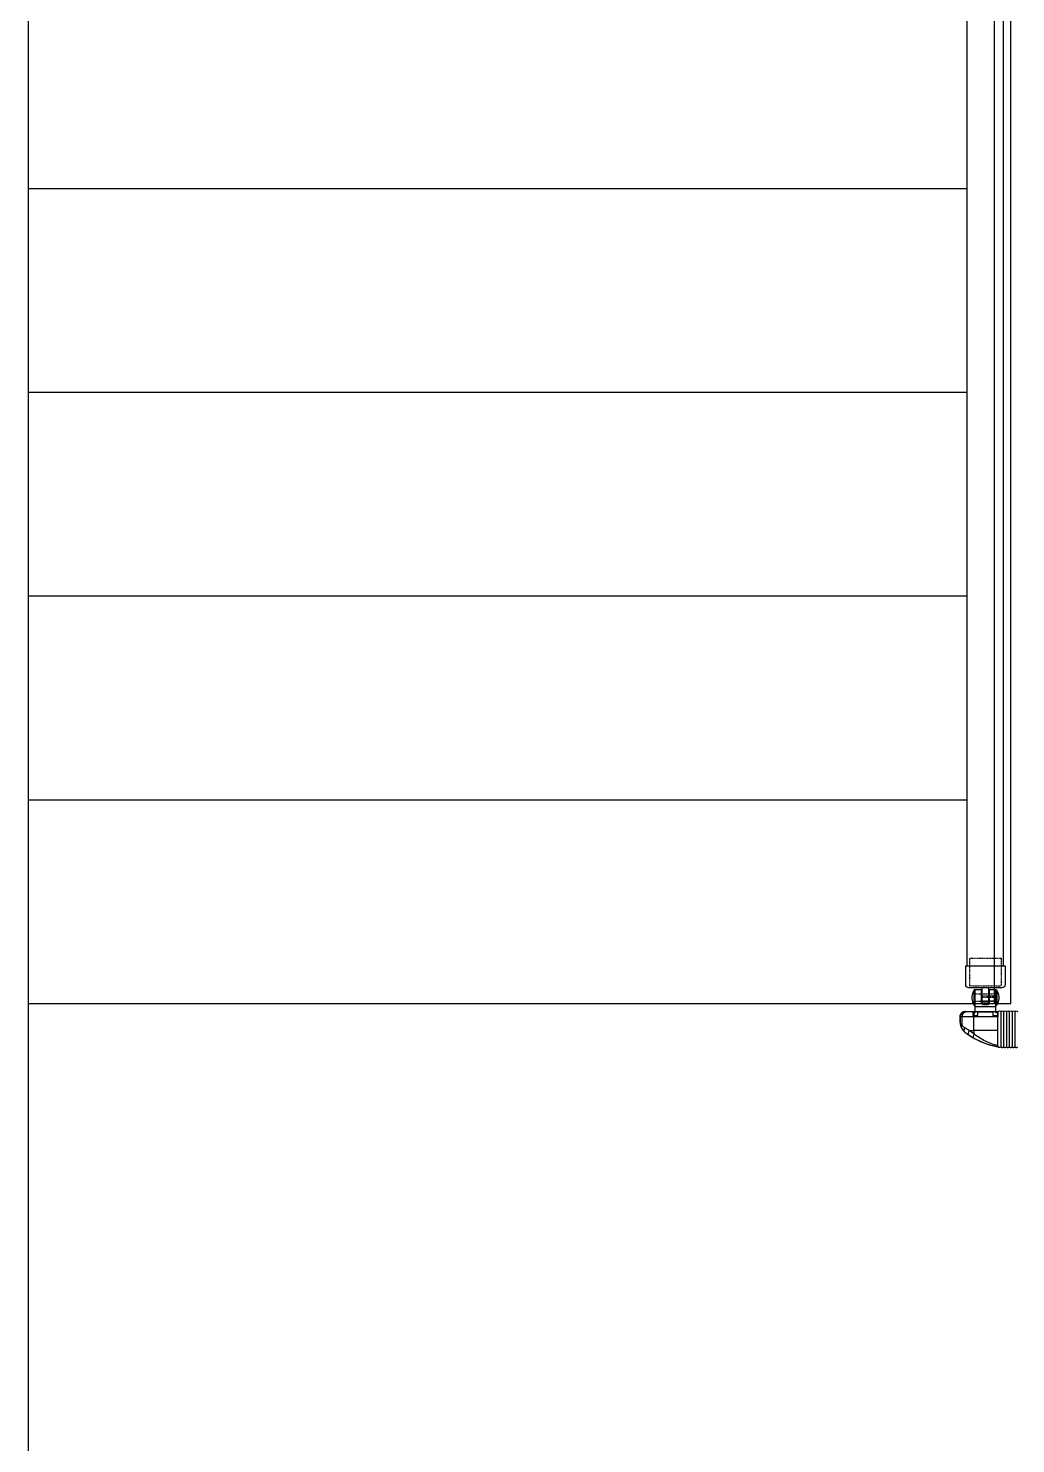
# Model space of a CAD drawing. Header units: millimetres. Extents: x -38475 to 94728, y -31127 to 90245.
# Drawn here: x -725 to 632, y -6590 to -4645 of the extents above; entities that cross this region are included whole.
import ezdxf

# ---------------------------------------------------------------- set-up
doc = ezdxf.new("R2010")
doc.units = ezdxf.units.MM
doc.linetypes.add('xr_plan$0$AXR-B3F$0$HIDDEN', pattern=[0.375, 0.25, -0.125])
doc.layers.add('e-plan', color=9, linetype='Continuous')

# ---------------------------------------------------------------- blocks, each defined once
blk = doc.blocks.new('xr_plan$0$AXR-B3F$0$A$C4A476E5C')
at = {"layer": 'e-plan'}
for points in [[(-8.5, 14.5), (22.5, 14.5), (22.5, 5.2), (4.5, 5.2), (4.5, -5.2), (22.5, -5.2), (22.5, -14.5), (-8.5, -14.5), (-8.5, -17), (-12.5, -17), (-12.5, -10.5), (-7.5, -10.5), (-7.5, 0), (-7.5, 10.5), (-12.5, 10.5), (-12.5, 17), (-8.5, 17), (-8.5, 14.5), (-8.5, 17)], [(0, -14.5), (0, 14.5)], [(22.8, 14.5), (1.2, 14.5)], [(4.5, 5), (25.5, 5)], [(22.8, -14.5), (1.2, -14.5)], [(25.5, -5), (4.5, -5)]]:
    blk.add_lwpolyline(points, dxfattribs=at)
for points in [[(22.8, 14.5), (22.8, 14.7, 0.414214), (21.5, 16), (2.5, 16, 0.414214), (1.2, 14.7), (1.2, 14.5)], [(20.2, 16, 0.306902), (19.4, 17.2, 0.108318), (12, 18.5, 0.10812), (4.6, 17.2, 0.306686), (3.8, 16)], [(22.8, -14.5), (22.8, -14.7, -0.414214), (21.5, -16), (2.5, -16, -0.414214), (1.2, -14.7), (1.2, -14.5)], [(20.2, -16, -0.306902), (19.4, -17.2, -0.108318), (12, -18.5, -0.10812), (4.6, -17.2, -0.306686), (3.8, -16)]]:
    blk.add_lwpolyline(points, format="xyb", dxfattribs=at)
at = {"layer": 'e-plan', "linetype": 'xr_plan$0$AXR-B3F$0$HIDDEN', "ltscale": 0.08}
for points in [[(4.5, -5), (2.7, -5), (2.7, 5), (4.5, 5)], [(7, 5.2), (7, 14.5)], [(7, -5), (7, 5)], [(17, 5.2), (17, 14.5)], [(17, -5), (17, 5)], [(7, -14.5), (7, -5.2)], [(17, -14.5), (17, -5.2)]]:
    blk.add_lwpolyline(points, dxfattribs=at)
blk.add_lwpolyline([(7, -5.5), (7.6, -5.5), (7.6, 12.2, -0.414214), (8.9, 13.5), (10.7, 13.5, -0.414214), (12, 12.2), (12, -5.5), (14.3, -5.5), (14.3, 12.2, -0.414214), (15.6, 13.5), (17, 13.5)], format="xyb", dxfattribs=at)
blk = doc.blocks.new('xr_plan$0$AXR-B3F$0$A$C60F43BED')
at = {"layer": 'e-plan'}
blk.add_lwpolyline([(-10.1, 27), (-35.6, 27, 0.414214), (-40.1, 22.5), (-40.1, -22.5, 0.414214), (-35.6, -27), (-10.1, -27)], format="xyb", dxfattribs=at)
at = {"layer": 'e-plan', "linetype": 'xr_plan$0$AXR-B3F$0$HIDDEN', "ltscale": 0.08}
for points in [[(-10.1, -22), (-37.5, -22), (-37.5, 22), (-10.1, 22)], [(-10.1, 22), (0, 22), (0, -22), (-10.1, -22)]]:
    blk.add_lwpolyline(points, dxfattribs=at)
at = {"layer": 'e-plan'}
blk.add_lwpolyline([(-10.1, -27), (-10.1, 27)], dxfattribs=at)
blk = doc.blocks.new('Xref-지하2층')
at = {"layer": 'e-plan'}
for p, q in [((2800, 10400), (2800, 4200)), ((4098.8, 5920), (4127.5, 5920))]:
    blk.add_line(p, q, dxfattribs=at)
at = {"layer": 'e-plan', "linetype": 'Continuous'}
for p, q in [((4127.5, 5920), (4127.5, 8720)), ((4127.5, 5920), (4127.5, 8720)), ((4150, 5920), (4150, 8720)), ((4150, 5920), (4150, 8720)), ((2800, 7040), (4090.1, 7040)), ((2800, 6760), (4090.1, 6760)), ((2800, 6480), (4090.1, 6480)), ((2800, 6200), (4090.1, 6200)), ((2800, 5920), (4150, 5920)), ((4080.4, 5901.8), (4080.6, 5901.6)), ((4080.4, 5901.8), (4080.4, 5893.8)), ((4080.6, 5893.8), (4080.6, 5901.6)), ((4083.4, 5890.1), (4083.4, 5901.6)), ((4087.4, 5908.8), (4132.5, 5908.8)), ((4087.6, 5908.6), (4087.4, 5908.8)), ((4099.5, 5882.8), (4099.5, 5901.5))]:
    blk.add_line(p, q, dxfattribs=at)
at = {"layer": 'e-plan'}
for points in [[(4140.1, 5971.5), (4140.1, 7569.7)], [(4090.1, 5971.5), (4090.1, 7548)]]:
    blk.add_lwpolyline(points, dxfattribs=at)
at = {"layer": 'e-plan', "linetype": 'Continuous'}
for points in [[(4080.4, 5901.8, 0), (4080.4, 5902.1, 0), (4080.4, 5902.3, 0), (4080.4, 5902.5, 0), (4080.4, 5902.7, 0), (4080.5, 5902.9, 0), (4080.5, 5903.2, 0), (4080.5, 5903.4, 0), (4080.6, 5903.6, 0), (4080.6, 5903.8, 0), (4080.7, 5904, 0), (4080.8, 5904.2, 0), (4080.9, 5904.4, 0), (4080.9, 5904.6, 0), (4081, 5904.8, 0), (4081.1, 5905, 0), (4081.2, 5905.2, 0), (4081.3, 5905.4, 0), (4081.5, 5905.6, 0), (4081.6, 5905.8, 0), (4081.7, 5906, 0), (4081.8, 5906.1, 0), (4082, 5906.3, 0), (4082.1, 5906.5, 0), (4082.3, 5906.6, 0), (4082.4, 5906.8, 0), (4082.6, 5907, 0), (4082.7, 5907.1, 0), (4082.9, 5907.2, 0), (4083.1, 5907.4, 0), (4083.3, 5907.5, 0), (4083.4, 5907.6, 0), (4083.6, 5907.8, 0), (4083.8, 5907.9, 0), (4084, 5908, 0), (4084.2, 5908.1, 0), (4084.4, 5908.2, 0), (4084.6, 5908.3, 0), (4084.8, 5908.4, 0), (4085, 5908.4, 0), (4085.2, 5908.5, 0), (4085.4, 5908.6, 0), (4085.6, 5908.6, 0), (4085.8, 5908.7, 0), (4086.1, 5908.7, 0), (4086.3, 5908.8, 0), (4086.5, 5908.8, 0), (4086.7, 5908.8, 0), (4086.9, 5908.8, 0), (4087.1, 5908.8, 0)], [(4083.4, 5901.6, 0), (4083.3, 5901.6, 0), (4083.2, 5901.6, 0), (4083.1, 5901.6, 0), (4083, 5901.6, 0), (4082.9, 5901.6, 0), (4082.8, 5901.6, 0), (4082.7, 5901.6, 0), (4082.6, 5901.6, 0), (4082.5, 5901.6, 0), (4082.4, 5901.6, 0), (4082.4, 5901.6, 0), (4082.3, 5901.6, 0), (4082.2, 5901.6, 0), (4082.1, 5901.6, 0), (4082, 5901.6, 0), (4081.9, 5901.6, 0), (4081.9, 5901.6, 0), (4081.8, 5901.6, 0), (4081.7, 5901.6, 0), (4081.7, 5901.6, 0), (4081.6, 5901.6, 0), (4081.5, 5901.6, 0), (4081.5, 5901.6, 0), (4081.4, 5901.6, 0), (4081.3, 5901.6, 0), (4081.3, 5901.6, 0), (4081.2, 5901.6, 0), (4081.2, 5901.6, 0), (4081.1, 5901.6, 0), (4081.1, 5901.6, 0), (4081, 5901.6, 0), (4081, 5901.6, 0), (4080.9, 5901.6, 0), (4080.9, 5901.6, 0), (4080.9, 5901.6, 0), (4080.8, 5901.6, 0), (4080.8, 5901.6, 0), (4080.8, 5901.6, 0), (4080.7, 5901.6, 0), (4080.7, 5901.6, 0), (4080.7, 5901.6, 0), (4080.7, 5901.6, 0), (4080.7, 5901.6, 0), (4080.6, 5901.6, 0), (4080.6, 5901.6, 0), (4080.6, 5901.6, 0), (4080.6, 5901.6, 0), (4080.6, 5901.6, 0), (4080.6, 5901.6, 0)], [(4083.4, 5901.6, 0), (4083.4, 5901.8, 0), (4083.4, 5902, 0), (4083.4, 5902.3, 0), (4083.5, 5902.5, 0), (4083.5, 5902.7, 0), (4083.5, 5902.9, 0), (4083.5, 5903.1, 0), (4083.6, 5903.3, 0), (4083.6, 5903.6, 0), (4083.7, 5903.8, 0), (4083.7, 5904, 0), (4083.8, 5904.2, 0), (4083.8, 5904.4, 0), (4083.9, 5904.6, 0), (4084, 5904.8, 0), (4084.1, 5905, 0), (4084.1, 5905.2, 0), (4084.2, 5905.3, 0), (4084.3, 5905.5, 0), (4084.4, 5905.7, 0), (4084.5, 5905.9, 0), (4084.6, 5906.1, 0), (4084.7, 5906.2, 0), (4084.8, 5906.4, 0), (4084.9, 5906.5, 0), (4085, 5906.7, 0), (4085.1, 5906.8, 0), (4085.3, 5907, 0), (4085.4, 5907.1, 0), (4085.5, 5907.3, 0), (4085.6, 5907.4, 0), (4085.8, 5907.5, 0), (4085.9, 5907.6, 0), (4086, 5907.7, 0), (4086.2, 5907.8, 0), (4086.3, 5907.9, 0), (4086.5, 5908, 0), (4086.6, 5908.1, 0), (4086.7, 5908.2, 0), (4086.9, 5908.3, 0), (4087, 5908.3, 0), (4087.2, 5908.4, 0), (4087.3, 5908.4, 0), (4087.5, 5908.5, 0), (4087.7, 5908.5, 0), (4087.8, 5908.6, 0), (4088, 5908.6, 0), (4088.1, 5908.6, 0), (4088.3, 5908.6, 0)], [(4099.5, 5901.5, 0), (4099.1, 5901.5, 0), (4098.8, 5901.5, 0), (4098.4, 5901.5, 0), (4098, 5901.5, 0), (4097.7, 5901.5, 0), (4097.3, 5901.5, 0), (4097, 5901.5, 0), (4096.6, 5901.5, 0), (4096.3, 5901.5, 0), (4095.9, 5901.5, 0), (4095.6, 5901.6, 0), (4095.2, 5901.6, 0), (4094.9, 5901.6, 0), (4094.5, 5901.6, 0), (4094.2, 5901.6, 0), (4093.8, 5901.6, 0), (4093.5, 5901.6, 0), (4093.2, 5901.6, 0), (4092.8, 5901.6, 0), (4092.5, 5901.6, 0), (4092.2, 5901.6, 0), (4091.8, 5901.6, 0), (4091.5, 5901.6, 0), (4091.2, 5901.6, 0), (4090.8, 5901.6, 0), (4090.5, 5901.6, 0), (4090.2, 5901.6, 0), (4089.9, 5901.6, 0), (4089.6, 5901.6, 0), (4089.3, 5901.6, 0), (4088.9, 5901.6, 0), (4088.6, 5901.6, 0), (4088.3, 5901.6, 0), (4088, 5901.6, 0), (4087.7, 5901.6, 0), (4087.4, 5901.6, 0), (4087.1, 5901.6, 0), (4086.8, 5901.6, 0), (4086.5, 5901.6, 0), (4086.2, 5901.6, 0), (4085.9, 5901.6, 0), (4085.6, 5901.6, 0), (4085.4, 5901.6, 0), (4085.1, 5901.6, 0), (4084.8, 5901.6, 0), (4084.5, 5901.6, 0), (4084.2, 5901.6, 0), (4084, 5901.6, 0), (4083.7, 5901.6, 0)], [(4088.4, 5908.6, 0), (4088.4, 5908.6, 0), (4088.4, 5908.6, 0), (4088.3, 5908.6, 0), (4088.3, 5908.6, 0), (4088.3, 5908.6, 0), (4088.3, 5908.6, 0), (4088.2, 5908.6, 0), (4088.2, 5908.6, 0), (4088.2, 5908.6, 0), (4088.1, 5908.6, 0), (4088.1, 5908.6, 0), (4088.1, 5908.6, 0), (4088.1, 5908.6, 0), (4088, 5908.6, 0), (4088, 5908.6, 0), (4088, 5908.6, 0), (4088, 5908.6, 0), (4087.9, 5908.6, 0), (4087.9, 5908.6, 0), (4087.9, 5908.6, 0), (4087.9, 5908.6, 0), (4087.9, 5908.6, 0), (4087.8, 5908.6, 0), (4087.8, 5908.6, 0), (4087.8, 5908.6, 0), (4087.8, 5908.6, 0), (4087.8, 5908.6, 0), (4087.8, 5908.6, 0), (4087.7, 5908.6, 0), (4087.7, 5908.6, 0), (4087.7, 5908.6, 0), (4087.7, 5908.6, 0), (4087.7, 5908.6, 0), (4087.7, 5908.6, 0), (4087.7, 5908.6, 0), (4087.7, 5908.6, 0), (4087.6, 5908.6, 0), (4087.6, 5908.6, 0), (4087.6, 5908.6, 0), (4087.6, 5908.6, 0), (4087.6, 5908.6, 0), (4087.6, 5908.6, 0), (4087.6, 5908.6, 0), (4087.6, 5908.6, 0), (4087.6, 5908.6, 0), (4087.6, 5908.6, 0), (4087.6, 5908.6, 0), (4087.6, 5908.6, 0), (4087.6, 5908.6, 0)], [(4101.7, 5908.5, 0), (4101.4, 5908.5, 0), (4101.1, 5908.5, 0), (4100.8, 5908.5, 0), (4100.5, 5908.5, 0), (4100.2, 5908.5, 0), (4099.9, 5908.5, 0), (4099.6, 5908.5, 0), (4099.3, 5908.5, 0), (4099, 5908.5, 0), (4098.7, 5908.5, 0), (4098.5, 5908.6, 0), (4098.2, 5908.6, 0), (4097.9, 5908.6, 0), (4097.6, 5908.6, 0), (4097.3, 5908.6, 0), (4097, 5908.6, 0), (4096.8, 5908.6, 0), (4096.5, 5908.6, 0), (4096.2, 5908.6, 0), (4095.9, 5908.6, 0), (4095.6, 5908.6, 0), (4095.4, 5908.6, 0), (4095.1, 5908.6, 0), (4094.8, 5908.6, 0), (4094.6, 5908.6, 0), (4094.3, 5908.6, 0), (4094, 5908.6, 0), (4093.8, 5908.6, 0), (4093.5, 5908.6, 0), (4093.2, 5908.6, 0), (4093, 5908.6, 0), (4092.7, 5908.6, 0), (4092.5, 5908.6, 0), (4092.2, 5908.6, 0), (4092, 5908.6, 0), (4091.7, 5908.6, 0), (4091.5, 5908.6, 0), (4091.2, 5908.6, 0), (4091, 5908.6, 0), (4090.7, 5908.6, 0), (4090.5, 5908.6, 0), (4090.3, 5908.6, 0), (4090, 5908.6, 0), (4089.8, 5908.6, 0), (4089.6, 5908.6, 0), (4089.3, 5908.6, 0), (4089.1, 5908.6, 0), (4088.9, 5908.6, 0), (4088.7, 5908.6, 0)], [(4099.5, 5901.5, 0), (4099.5, 5901.8, 0), (4099.5, 5902, 0), (4099.5, 5902.2, 0), (4099.5, 5902.4, 0), (4099.5, 5902.6, 0), (4099.5, 5902.8, 0), (4099.5, 5903.1, 0), (4099.6, 5903.3, 0), (4099.6, 5903.5, 0), (4099.6, 5903.7, 0), (4099.6, 5903.9, 0), (4099.6, 5904.1, 0), (4099.7, 5904.3, 0), (4099.7, 5904.5, 0), (4099.7, 5904.7, 0), (4099.8, 5904.9, 0), (4099.8, 5905.1, 0), (4099.8, 5905.3, 0), (4099.9, 5905.5, 0), (4099.9, 5905.6, 0), (4100, 5905.8, 0), (4100, 5906, 0), (4100, 5906.1, 0), (4100.1, 5906.3, 0), (4100.1, 5906.5, 0), (4100.2, 5906.6, 0), (4100.2, 5906.8, 0), (4100.3, 5906.9, 0), (4100.3, 5907.1, 0), (4100.4, 5907.2, 0), (4100.5, 5907.3, 0), (4100.5, 5907.4, 0), (4100.6, 5907.5, 0), (4100.6, 5907.7, 0), (4100.7, 5907.8, 0), (4100.8, 5907.9, 0), (4100.8, 5907.9, 0), (4100.9, 5908, 0), (4100.9, 5908.1, 0), (4101, 5908.2, 0), (4101.1, 5908.2, 0), (4101.1, 5908.3, 0), (4101.2, 5908.4, 0), (4101.3, 5908.4, 0), (4101.3, 5908.4, 0), (4101.4, 5908.5, 0), (4101.5, 5908.5, 0), (4101.5, 5908.5, 0), (4101.6, 5908.5, 0)], [(4132.2, 5901.5, 0), (4131.6, 5901.5, 0), (4130.9, 5901.5, 0), (4130.2, 5901.5, 0), (4129.6, 5901.5, 0), (4128.9, 5901.5, 0), (4128.2, 5901.5, 0), (4127.6, 5901.5, 0), (4126.9, 5901.5, 0), (4126.3, 5901.5, 0), (4125.6, 5901.5, 0), (4124.9, 5901.5, 0), (4124.3, 5901.5, 0), (4123.6, 5901.5, 0), (4122.9, 5901.5, 0), (4122.3, 5901.5, 0), (4121.6, 5901.5, 0), (4120.9, 5901.5, 0), (4120.3, 5901.5, 0), (4119.6, 5901.5, 0), (4119, 5901.5, 0), (4118.3, 5901.5, 0), (4117.6, 5901.5, 0), (4117, 5901.5, 0), (4116.3, 5901.5, 0), (4115.7, 5901.5, 0), (4115, 5901.5, 0), (4114.4, 5901.5, 0), (4113.7, 5901.5, 0), (4113.1, 5901.5, 0), (4112.4, 5901.5, 0), (4111.7, 5901.5, 0), (4111.1, 5901.5, 0), (4110.4, 5901.5, 0), (4109.8, 5901.5, 0), (4109.1, 5901.5, 0), (4108.5, 5901.5, 0), (4107.8, 5901.5, 0), (4107.2, 5901.5, 0), (4106.6, 5901.5, 0), (4105.9, 5901.5, 0), (4105.3, 5901.5, 0), (4104.6, 5901.5, 0), (4104, 5901.5, 0), (4103.3, 5901.5, 0), (4102.7, 5901.5, 0), (4102, 5901.5, 0), (4101.4, 5901.5, 0), (4100.8, 5901.5, 0), (4100.1, 5901.5, 0)], [(4132.4, 5908.5, 0), (4131.8, 5908.5, 0), (4131.2, 5908.5, 0), (4130.5, 5908.5, 0), (4129.9, 5908.5, 0), (4129.3, 5908.5, 0), (4128.7, 5908.5, 0), (4128, 5908.5, 0), (4127.4, 5908.5, 0), (4126.8, 5908.5, 0), (4126.2, 5908.5, 0), (4125.6, 5908.5, 0), (4124.9, 5908.5, 0), (4124.3, 5908.5, 0), (4123.7, 5908.5, 0), (4123.1, 5908.5, 0), (4122.4, 5908.5, 0), (4121.8, 5908.5, 0), (4121.2, 5908.5, 0), (4120.6, 5908.5, 0), (4120, 5908.5, 0), (4119.3, 5908.5, 0), (4118.7, 5908.5, 0), (4118.1, 5908.5, 0), (4117.5, 5908.5, 0), (4116.9, 5908.5, 0), (4116.3, 5908.5, 0), (4115.7, 5908.5, 0), (4115, 5908.5, 0), (4114.4, 5908.5, 0), (4113.8, 5908.5, 0), (4113.2, 5908.5, 0), (4112.6, 5908.5, 0), (4112, 5908.5, 0), (4111.4, 5908.5, 0), (4110.8, 5908.5, 0), (4110.1, 5908.5, 0), (4109.5, 5908.5, 0), (4108.9, 5908.5, 0), (4108.3, 5908.5, 0), (4107.7, 5908.5, 0), (4107.1, 5908.5, 0), (4106.5, 5908.5, 0), (4105.9, 5908.5, 0), (4105.3, 5908.5, 0), (4104.7, 5908.5, 0), (4104.1, 5908.5, 0), (4103.5, 5908.5, 0), (4102.9, 5908.5, 0), (4102.3, 5908.5, 0)], [(4082, 5887.2, 0), (4081.9, 5887.3, 0), (4081.9, 5887.3, 0), (4081.9, 5887.3, 0), (4081.9, 5887.4, 0), (4081.9, 5887.4, 0), (4081.9, 5887.5, 0), (4081.9, 5887.5, 0), (4081.9, 5887.6, 0), (4081.9, 5887.6, 0), (4081.9, 5887.7, 0), (4081.9, 5887.7, 0), (4081.9, 5887.8, 0), (4081.9, 5887.8, 0), (4081.9, 5887.9, 0), (4081.9, 5887.9, 0), (4081.9, 5888, 0), (4081.9, 5888, 0), (4082, 5888.1, 0), (4082, 5888.2, 0), (4082, 5888.2, 0), (4082, 5888.3, 0), (4082, 5888.3, 0), (4082.1, 5888.4, 0), (4082.1, 5888.4, 0), (4082.1, 5888.5, 0), (4082.2, 5888.6, 0), (4082.2, 5888.6, 0), (4082.2, 5888.7, 0), (4082.3, 5888.7, 0), (4082.3, 5888.8, 0), (4082.3, 5888.9, 0), (4082.4, 5888.9, 0), (4082.4, 5889, 0), (4082.5, 5889, 0), (4082.5, 5889.1, 0), (4082.6, 5889.2, 0), (4082.6, 5889.2, 0), (4082.7, 5889.3, 0), (4082.7, 5889.4, 0), (4082.8, 5889.4, 0), (4082.8, 5889.5, 0), (4082.9, 5889.5, 0), (4083, 5889.6, 0), (4083, 5889.7, 0), (4083.1, 5889.7, 0), (4083.1, 5889.8, 0), (4083.2, 5889.9, 0), (4083.3, 5889.9, 0), (4083.4, 5890, 0)], [(4087.1, 5880.6, 0), (4087, 5880.7, 0), (4087, 5880.7, 0), (4086.9, 5880.8, 0), (4086.8, 5880.9, 0), (4086.8, 5880.9, 0), (4086.7, 5881, 0), (4086.7, 5881.1, 0), (4086.6, 5881.2, 0), (4086.6, 5881.2, 0), (4086.5, 5881.3, 0), (4086.5, 5881.4, 0), (4086.4, 5881.5, 0), (4086.4, 5881.6, 0), (4086.4, 5881.7, 0), (4086.3, 5881.8, 0), (4086.3, 5881.9, 0), (4086.3, 5882, 0), (4086.3, 5882.1, 0), (4086.2, 5882.2, 0), (4086.2, 5882.3, 0), (4086.2, 5882.4, 0), (4086.2, 5882.5, 0), (4086.2, 5882.6, 0), (4086.2, 5882.8, 0), (4086.2, 5882.9, 0), (4086.2, 5883, 0), (4086.2, 5883.1, 0), (4086.2, 5883.3, 0), (4086.2, 5883.4, 0), (4086.2, 5883.5, 0), (4086.2, 5883.6, 0), (4086.2, 5883.8, 0), (4086.2, 5883.9, 0), (4086.3, 5884, 0), (4086.3, 5884.2, 0), (4086.3, 5884.3, 0), (4086.3, 5884.4, 0), (4086.4, 5884.6, 0), (4086.4, 5884.7, 0), (4086.5, 5884.9, 0), (4086.5, 5885, 0), (4086.5, 5885.1, 0), (4086.6, 5885.3, 0), (4086.6, 5885.4, 0), (4086.7, 5885.6, 0), (4086.8, 5885.7, 0), (4086.8, 5885.9, 0), (4086.9, 5886, 0), (4086.9, 5886.1, 0)]]:
    blk.add_polyline3d(points, dxfattribs=at)
at = {"layer": 'e-plan', "linetype": 'Continuous', "extrusion": (0.008726, -0.008726, 0.999924)}
blk.add_arc((4087.2, 5901.9, -15.1), 7, 90.0044, 180, dxfattribs=at)
at = {"layer": 'e-plan', "linetype": 'Continuous'}
for centre, radius, start, end in [((4097.4, 5893.8), 17, 180, 232.1807), ((4149.9, 5961.5), 102.6, 232.1807, 260.2103)]:
    blk.add_arc(centre, radius, start, end, dxfattribs=at)
at = {"layer": 'e-plan', "linetype": 'Continuous', "extrusion": (-1e-16, 6.12323e-33, -1)}
for centre in [(-4134.4, 5906.9), (-4138.3, 5906.9), (-4142.1, 5906.9), (-4146, 5906.9), (-4149.9, 5906.9), (-4153.7, 5906.9), (-4157.6, 5906.9)]:
    blk.add_arc(centre, 2.75, 45.2805, 134.7195, dxfattribs=at)
at = {"layer": 'e-plan', "linetype": 'Continuous'}
for points in [[(4080.4, 5893.8), (4080.4, 5893.8), (4080.5, 5893.8), (4080.6, 5893.8)], [(4083.4, 5890.1), (4081.6, 5891.2), (4080.6, 5892.5), (4080.6, 5893.8)], [(4080.6, 5893.8), (4080.6, 5891.6), (4081, 5889.3), (4082, 5887.2)], [(4082, 5887.2), (4083.1, 5884.5), (4084.9, 5882.3), (4087.1, 5880.6)], [(4087, 5886.3), (4085.6, 5887.2), (4084.3, 5888.4), (4083.4, 5890.1)], [(4086.9, 5880.4), (4087, 5880.5), (4087.1, 5880.5), (4087.1, 5880.6)], [(4092.9, 5882.8), (4090.8, 5884), (4088.9, 5885.1), (4087, 5886.3)], [(4087.1, 5880.6), (4088.7, 5879.3), (4090.5, 5878.1), (4092.3, 5876.8)], [(4092.3, 5876.8), (4094.2, 5875.6), (4096.2, 5874.3), (4098.2, 5873.1)], [(4092.9, 5882.8), (4095, 5882.8), (4097.2, 5882.8), (4099.5, 5882.8)], [(4099.6, 5878), (4097.3, 5879.5), (4095, 5881.2), (4092.9, 5882.8)], [(4132.2, 5882.8), (4121.1, 5882.8), (4110.1, 5882.8), (4099.5, 5882.8)], [(4099.6, 5878), (4099.5, 5879.6), (4099.5, 5881.2), (4099.5, 5882.8)]]:
    blk.add_open_spline(points, degree=3, dxfattribs=at)
for points, knots in [([(4132.4, 5908.5), (4132.5, 5908.5), (4132.4, 5907.7), (4132.3, 5905.1), (4132.3, 5903.3), (4132.2, 5901.5)], [0, 0, 0, 0, 0.5, 0.5, 1, 1, 1, 1]), ([(4132.2, 5882.8), (4132.2, 5884.6), (4132.2, 5886.4), (4132.3, 5888.3), (4132.3, 5890.5), (4132.3, 5892.7), (4132.3, 5895), (4132.3, 5896.1), (4132.3, 5897.2), (4132.3, 5898.3), (4132.2, 5899.4), (4132.2, 5900.4), (4132.2, 5901.5)], [0, 0, 0, 0, 0.292513, 0.292513, 0.292513, 0.650866, 0.650866, 0.650866, 0.830042, 0.830042, 0.830042, 1, 1, 1, 1]), ([(4132.4, 5908.5), (4132.4, 5908.5), (4132.4, 5908.5), (4132.4, 5908.5), (4132.4, 5908.5), (4132.4, 5908.5), (4132.4, 5908.6), (4132.5, 5908.6), (4132.5, 5908.6), (4132.5, 5908.7), (4132.5, 5908.8), (4132.5, 5908.8)], [0, 0, 0, 0, 0.0625, 0.0625, 0.125, 0.125, 0.25, 0.25, 0.5, 0.5, 1, 1, 1, 1]), ([(4136.3, 5908.8), (4136.3, 5908.7), (4136.3, 5908.6), (4136.3, 5908.5), (4136.3, 5908.5), (4136.3, 5908.6), (4136.3, 5907.7), (4136.3, 5904.8), (4136.3, 5902), (4136.3, 5899.2), (4136.3, 5894.3), (4136.3, 5888.7), (4136.3, 5883.1), (4136.3, 5877.4), (4136.3, 5870.7), (4136.3, 5865.6), (4136.3, 5862.9), (4136.3, 5861.9), (4136.3, 5861.2), (4136.3, 5860.7), (4136.3, 5860.5), (4136.3, 5860.6), (4136.3, 5860.5), (4136.3, 5860.5), (4136.3, 5860.4), (4136.3, 5860.4), (4136.3, 5860.3)], [0, 0, 0, 0, 0.25, 0.28125, 0.296875, 0.3125, 0.34375, 0.375, 0.390625, 0.40625, 0.4375, 0.5, 0.53125, 0.5625, 0.625, 0.6875, 0.703125, 0.71875, 0.726563, 0.734375, 0.75, 0.765625, 0.78125, 0.8125, 0.875, 1, 1, 1, 1]), ([(4140.2, 5908.8), (4140.2, 5908.7), (4140.2, 5908.6), (4140.2, 5908.5), (4140.2, 5908.5), (4140.2, 5908.6), (4140.2, 5907.7), (4140.2, 5904.8), (4140.2, 5902), (4140.2, 5899.2), (4140.2, 5894.3), (4140.2, 5888.7), (4140.2, 5883.1), (4140.2, 5877.4), (4140.2, 5870.7), (4140.2, 5865.6), (4140.2, 5862.9), (4140.2, 5861.9), (4140.2, 5861.2), (4140.2, 5860.7), (4140.2, 5860.5), (4140.2, 5860.6), (4140.2, 5860.5), (4140.2, 5860.5), (4140.2, 5860.4), (4140.2, 5860.4), (4140.2, 5860.3)], [0, 0, 0, 0, 0.25, 0.28125, 0.296875, 0.3125, 0.34375, 0.375, 0.390625, 0.40625, 0.4375, 0.5, 0.53125, 0.5625, 0.625, 0.6875, 0.703125, 0.71875, 0.726563, 0.734375, 0.75, 0.765625, 0.78125, 0.8125, 0.875, 1, 1, 1, 1]), ([(4144.1, 5908.8), (4144.1, 5908.7), (4144.1, 5908.6), (4144.1, 5908.5), (4144.1, 5908.5), (4144.1, 5908.6), (4144.1, 5907.7), (4144.1, 5904.8), (4144.1, 5902), (4144.1, 5899.2), (4144.1, 5894.3), (4144.1, 5888.7), (4144.1, 5883.1), (4144.1, 5877.4), (4144.1, 5870.7), (4144.1, 5865.6), (4144.1, 5862.9), (4144.1, 5861.9), (4144.1, 5861.2), (4144.1, 5860.7), (4144.1, 5860.5), (4144.1, 5860.6), (4144.1, 5860.5), (4144.1, 5860.5), (4144.1, 5860.4), (4144.1, 5860.4), (4144.1, 5860.3)], [0, 0, 0, 0, 0.25, 0.28125, 0.296875, 0.3125, 0.34375, 0.375, 0.390625, 0.40625, 0.4375, 0.5, 0.53125, 0.5625, 0.625, 0.6875, 0.703125, 0.71875, 0.726563, 0.734375, 0.75, 0.765625, 0.78125, 0.8125, 0.875, 1, 1, 1, 1]), ([(4147.9, 5908.8), (4147.9, 5908.7), (4147.9, 5908.6), (4147.9, 5908.5), (4147.9, 5908.5), (4147.9, 5908.6), (4147.9, 5907.7), (4147.9, 5904.8), (4147.9, 5902), (4147.9, 5899.2), (4147.9, 5894.3), (4147.9, 5888.7), (4147.9, 5883.1), (4147.9, 5877.4), (4147.9, 5870.7), (4147.9, 5865.6), (4147.9, 5862.9), (4147.9, 5861.9), (4147.9, 5861.2), (4147.9, 5860.7), (4147.9, 5860.5), (4147.9, 5860.6), (4147.9, 5860.5), (4147.9, 5860.5), (4147.9, 5860.4), (4147.9, 5860.4), (4147.9, 5860.3)], [0, 0, 0, 0, 0.25, 0.28125, 0.296875, 0.3125, 0.34375, 0.375, 0.390625, 0.40625, 0.4375, 0.5, 0.53125, 0.5625, 0.625, 0.6875, 0.703125, 0.71875, 0.726563, 0.734375, 0.75, 0.765625, 0.78125, 0.8125, 0.875, 1, 1, 1, 1]), ([(4151.8, 5908.8), (4151.8, 5908.7), (4151.8, 5908.6), (4151.8, 5908.5), (4151.8, 5908.5), (4151.8, 5908.6), (4151.8, 5907.7), (4151.8, 5904.8), (4151.8, 5902), (4151.8, 5899.2), (4151.8, 5894.3), (4151.8, 5888.7), (4151.8, 5883.1), (4151.8, 5877.4), (4151.8, 5870.7), (4151.8, 5865.6), (4151.8, 5862.9), (4151.8, 5861.9), (4151.8, 5861.2), (4151.8, 5860.7), (4151.8, 5860.5), (4151.8, 5860.6), (4151.8, 5860.5), (4151.8, 5860.5), (4151.8, 5860.4), (4151.8, 5860.4), (4151.8, 5860.3)], [0, 0, 0, 0, 0.25, 0.28125, 0.296875, 0.3125, 0.34375, 0.375, 0.390625, 0.40625, 0.4375, 0.5, 0.53125, 0.5625, 0.625, 0.6875, 0.703125, 0.71875, 0.726563, 0.734375, 0.75, 0.765625, 0.78125, 0.8125, 0.875, 1, 1, 1, 1]), ([(4155.7, 5908.8), (4155.7, 5908.7), (4155.7, 5908.6), (4155.7, 5908.5), (4155.7, 5908.5), (4155.7, 5908.6), (4155.7, 5907.7), (4155.7, 5904.8), (4155.7, 5902), (4155.7, 5899.2), (4155.7, 5894.3), (4155.7, 5888.7), (4155.7, 5883.1), (4155.7, 5877.4), (4155.7, 5870.7), (4155.7, 5865.6), (4155.7, 5862.9), (4155.7, 5861.9), (4155.7, 5861.2), (4155.7, 5860.7), (4155.7, 5860.5), (4155.7, 5860.6), (4155.7, 5860.5), (4155.7, 5860.5), (4155.7, 5860.4), (4155.7, 5860.4), (4155.7, 5860.3)], [0, 0, 0, 0, 0.25, 0.28125, 0.296875, 0.3125, 0.34375, 0.375, 0.390625, 0.40625, 0.4375, 0.5, 0.53125, 0.5625, 0.625, 0.6875, 0.703125, 0.71875, 0.726563, 0.734375, 0.75, 0.765625, 0.78125, 0.8125, 0.875, 1, 1, 1, 1]), ([(4092.9, 5882.8), (4092.2, 5881.5), (4091.8, 5880.1), (4091.6, 5878), (4091.8, 5877.2), (4092.3, 5876.8)], [0, 0, 0, 0, 0.5, 0.5, 1, 1, 1, 1]), ([(4099.6, 5878), (4099, 5876.7), (4098.5, 5875.6), (4098, 5873.8), (4098, 5873.3), (4098.2, 5873.1)], [0, 0, 0, 0, 0.5, 0.5, 1, 1, 1, 1]), ([(4132.3, 5861.9), (4126.5, 5863.3), (4120.8, 5865.4), (4109.7, 5870.9), (4104.5, 5874.2), (4099.6, 5878)], [0, 0, 0, 0, 0.5, 0.5, 1, 1, 1, 1]), ([(4132.3, 5861.9), (4132.3, 5863), (4132.3, 5864.3), (4132.3, 5867.4), (4132.3, 5869.1), (4132.3, 5874.5), (4132.4, 5878.6), (4132.2, 5882.8)], [0, 0, 0, 0, 0.25, 0.25, 0.5, 0.5, 1, 1, 1, 1]), ([(4098.2, 5873.1), (4103.5, 5870.1), (4109, 5867.5), (4120.5, 5863.3), (4126.4, 5861.7), (4132.4, 5860.6)], [0, 0, 0, 0, 0.5, 0.5, 1, 1, 1, 1]), ([(4132.3, 5861.9), (4132.4, 5861.5), (4132.4, 5861.2), (4132.4, 5860.8), (4132.4, 5860.6), (4132.4, 5860.6)], [0, 0, 0, 0, 0.5, 0.5, 1, 1, 1, 1]), ([(4132.4, 5860.3), (4132.4, 5860.4), (4132.4, 5860.4), (4132.4, 5860.4), (4132.4, 5860.5), (4132.4, 5860.5), (4132.4, 5860.6), (4132.4, 5860.6), (4132.4, 5860.6), (4132.4, 5860.6), (4132.4, 5860.6), (4132.4, 5860.6), (4132.4, 5860.6)], [0, 0, 0, 0, 0.162261, 0.162261, 0.162261, 0.811304, 0.811304, 0.811304, 0.966807, 0.966807, 0.966807, 1, 1, 1, 1]), ([(4136.3, 5860.3), (4136.1, 5860.1), (4135.8, 5859.9), (4135.6, 5859.8), (4135.3, 5859.6), (4135, 5859.6), (4134.7, 5859.5), (4134.4, 5859.5), (4134.1, 5859.5), (4133.8, 5859.6), (4133.5, 5859.7), (4133.2, 5859.8), (4132.9, 5859.9), (4132.7, 5860.1), (4132.6, 5860.2), (4132.4, 5860.3)], [0, 0, 0, 0, 0.213706, 0.213706, 0.213706, 0.427411, 0.427411, 0.427411, 0.641117, 0.641117, 0.641117, 0.854822, 0.854822, 0.854822, 1, 1, 1, 1]), ([(4136.3, 5860.3), (4136.5, 5860.1), (4136.8, 5859.9), (4137.1, 5859.8), (4137.4, 5859.6), (4137.7, 5859.6), (4138, 5859.5), (4138.3, 5859.5), (4138.6, 5859.5), (4138.9, 5859.6), (4139.2, 5859.7), (4139.5, 5859.8), (4139.7, 5859.9), (4139.9, 5860), (4140.1, 5860.2), (4140.2, 5860.3)], [0, 0, 0, 0, 0.216293, 0.216293, 0.216293, 0.432586, 0.432586, 0.432586, 0.648879, 0.648879, 0.648879, 0.865171, 0.865171, 0.865171, 1, 1, 1, 1]), ([(4140.2, 5860.3), (4140.4, 5860.1), (4140.7, 5859.9), (4140.9, 5859.8), (4141.2, 5859.6), (4141.5, 5859.6), (4141.8, 5859.5), (4142.1, 5859.5), (4142.5, 5859.5), (4142.8, 5859.6), (4143.1, 5859.7), (4143.4, 5859.8), (4143.6, 5859.9), (4143.8, 5860), (4143.9, 5860.2), (4144.1, 5860.3)], [0, 0, 0, 0, 0.216293, 0.216293, 0.216293, 0.432586, 0.432586, 0.432586, 0.648879, 0.648879, 0.648879, 0.865171, 0.865171, 0.865171, 1, 1, 1, 1]), ([(4144.1, 5860.3), (4144.3, 5860.1), (4144.5, 5859.9), (4144.8, 5859.8), (4145.1, 5859.6), (4145.4, 5859.6), (4145.7, 5859.5), (4146, 5859.5), (4146.3, 5859.5), (4146.6, 5859.6), (4146.9, 5859.7), (4147.2, 5859.8), (4147.5, 5859.9), (4147.6, 5860), (4147.8, 5860.2), (4147.9, 5860.3)], [0, 0, 0, 0, 0.216293, 0.216293, 0.216293, 0.432586, 0.432586, 0.432586, 0.648879, 0.648879, 0.648879, 0.865171, 0.865171, 0.865171, 1, 1, 1, 1]), ([(4147.9, 5860.3), (4148.2, 5860.1), (4148.4, 5859.9), (4148.7, 5859.8), (4149, 5859.6), (4149.3, 5859.6), (4149.6, 5859.5), (4149.9, 5859.5), (4150.2, 5859.5), (4150.5, 5859.6), (4150.8, 5859.7), (4151.1, 5859.8), (4151.4, 5859.9), (4151.5, 5860), (4151.7, 5860.2), (4151.8, 5860.3)], [0, 0, 0, 0, 0.216293, 0.216293, 0.216293, 0.432586, 0.432586, 0.432586, 0.648879, 0.648879, 0.648879, 0.865171, 0.865171, 0.865171, 1, 1, 1, 1]), ([(4151.8, 5860.3), (4152, 5860.1), (4152.3, 5859.9), (4152.6, 5859.8), (4152.8, 5859.6), (4153.1, 5859.6), (4153.4, 5859.5), (4153.8, 5859.5), (4154.1, 5859.5), (4154.4, 5859.6), (4154.7, 5859.7), (4155, 5859.8), (4155.2, 5859.9), (4155.4, 5860), (4155.5, 5860.2), (4155.7, 5860.3)], [0, 0, 0, 0, 0.216293, 0.216293, 0.216293, 0.432586, 0.432586, 0.432586, 0.648879, 0.648879, 0.648879, 0.865171, 0.865171, 0.865171, 1, 1, 1, 1]), ([(4155.7, 5860.3), (4155.9, 5860.1), (4156.2, 5859.9), (4156.4, 5859.8), (4156.7, 5859.6), (4157, 5859.6), (4157.3, 5859.5), (4157.6, 5859.5), (4157.9, 5859.5), (4158.2, 5859.6), (4158.5, 5859.7), (4158.8, 5859.8), (4159.1, 5859.9), (4159.3, 5860), (4159.4, 5860.2), (4159.5, 5860.3)], [0, 0, 0, 0, 0.216293, 0.216293, 0.216293, 0.432586, 0.432586, 0.432586, 0.648879, 0.648879, 0.648879, 0.865171, 0.865171, 0.865171, 1, 1, 1, 1])]:
    blk.add_open_spline(points, degree=3, knots=knots, dxfattribs=at)
at = {"layer": 'e-plan', "xscale": -1, "rotation": 270}
for name, p in [('xr_plan$0$AXR-B3F$0$A$C60F43BED', (4115.1, 5981.6)), ('xr_plan$0$AXR-B3F$0$A$C4A476E5C', (4115.1, 5916))]:
    blk.add_blockref(name, p, dxfattribs=at)
blk = doc.blocks.new('A$C61602750')
at = {"layer": 'e-plan'}
blk.add_blockref('Xref-지하2층', (-3525, -11905), dxfattribs=at)

msp = doc.modelspace()

# ---------------------------------------------------------------- block references
at = {"layer": 'e-plan'}
msp.add_blockref('A$C61602750', (0, 0), dxfattribs=at)

doc.saveas('drawing.dxf')
